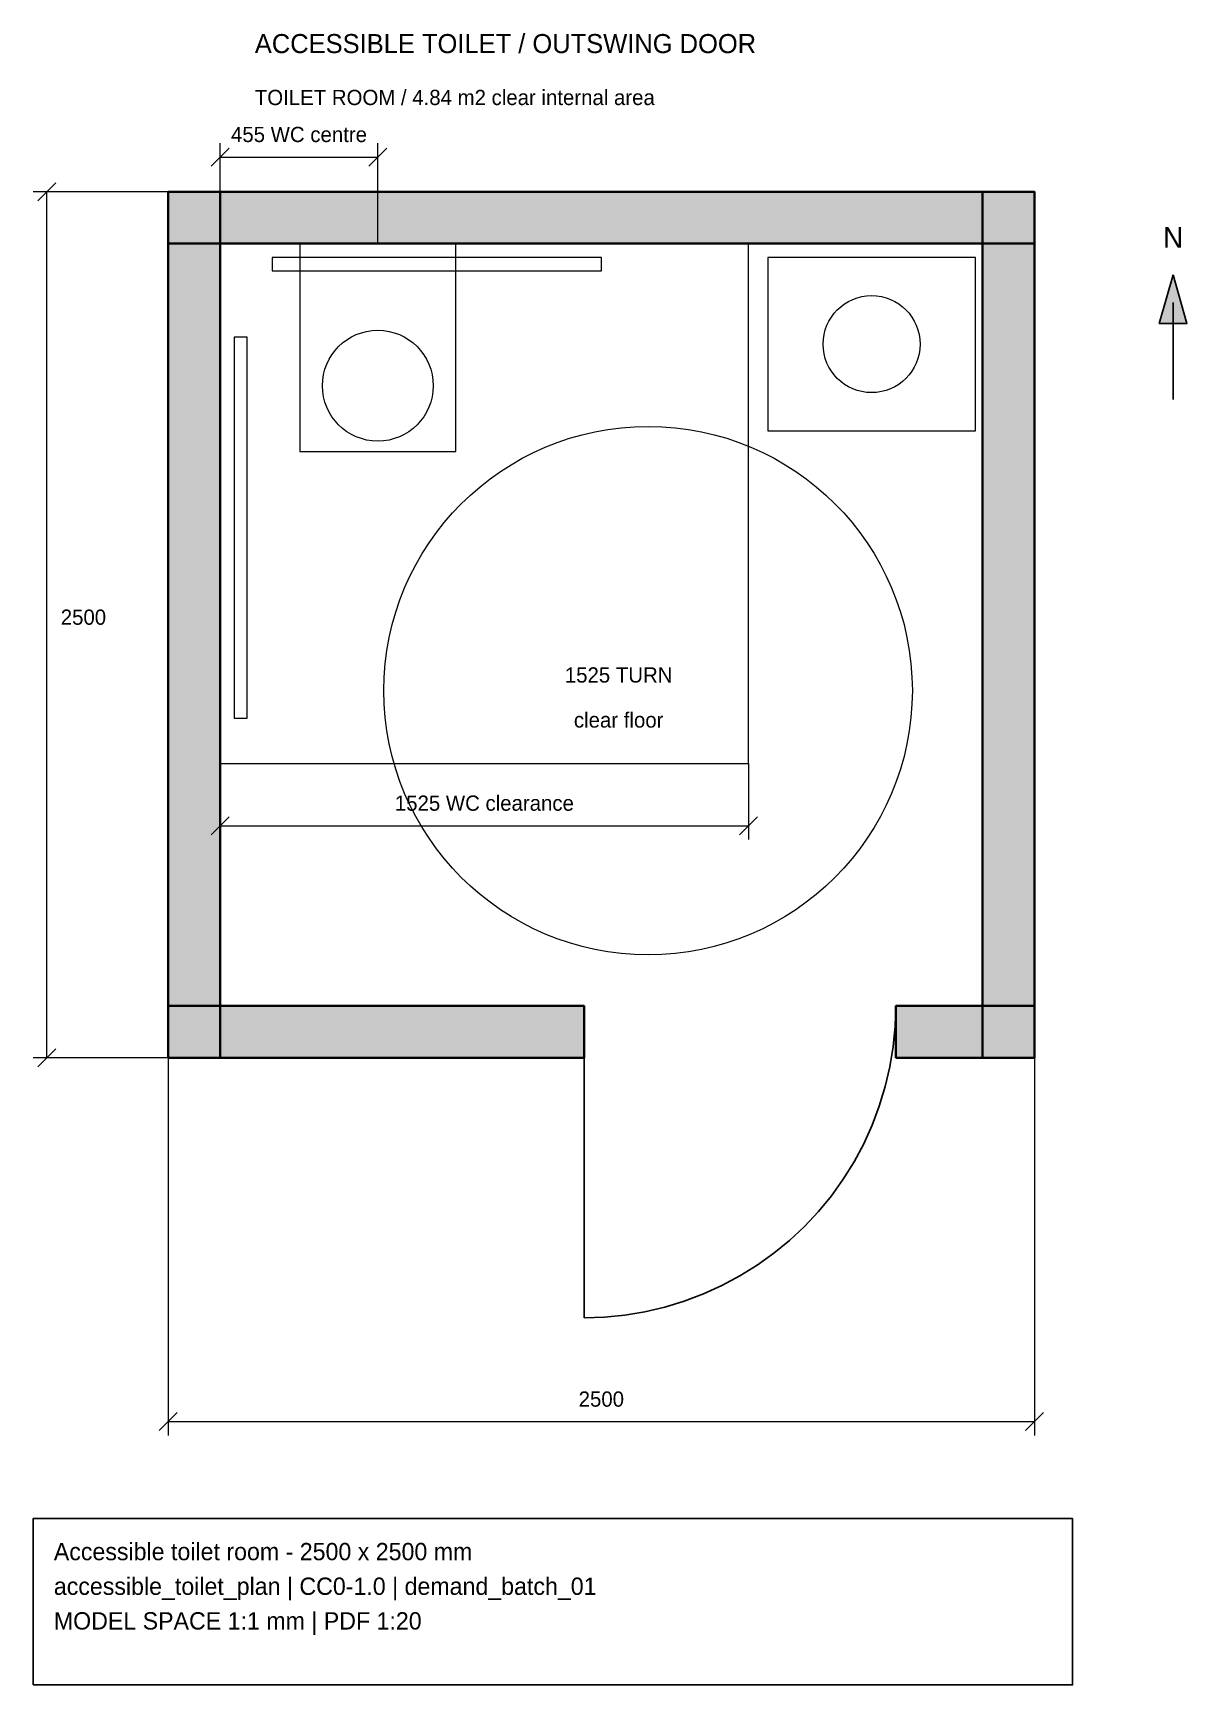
# Model space of a CAD drawing. Header units: millimetres. Extents: x -390 to 2940, y -1810 to 2958.
import ezdxf
from ezdxf.enums import TextEntityAlignment as Align

# ---------------------------------------------------------------- set-up
doc = ezdxf.new("R2010")
doc.units = ezdxf.units.MM
for name, color, linetype, lineweight, true_color in [('DIMENSIONS', 7, 'Continuous', 15, 0x718393), ('DOORS', 7, 'Continuous', 25, 0x6c5039), ('FIXTURES', 7, 'Continuous', 20, 0x587c86), ('TEXT', 7, 'Continuous', 18, 0x243a4d), ('TITLE_BLOCK', 7, 'Continuous', 30, 0x243a4d), ('WALLS', 7, 'Continuous', 40, 0x243a4d)]:
    doc.layers.add(name, color=color, linetype=linetype, lineweight=lineweight, true_color=true_color)

msp = doc.modelspace()

# ---------------------------------------------------------------- hatches: boundary and pattern name
at = {"layer": 'TITLE_BLOCK'}
msp.add_hatch(color=7, dxfattribs=at).paths.add_polyline_path([(2900, 2260), (2860, 2120), (2940, 2120)])
at = {"layer": 'WALLS'}
for points in [[(0, 2350), (2500, 2350), (2500, 2500), (0, 2500)], [(0, 0), (150, 0), (150, 2500), (0, 2500)], [(2350, 0), (2500, 0), (2500, 2500), (2350, 2500)], [(0, 0), (1200, 0), (1200, 150), (0, 150)], [(2100, 0), (2500, 0), (2500, 150), (2100, 150)]]:
    msp.add_hatch(color=7, dxfattribs=at).paths.add_polyline_path(points)

# ---------------------------------------------------------------- linework, layer by layer
at = {"layer": 'DIMENSIONS'}
for p, q in [((124, 2574), (176, 2626)), ((150, 2350), (150, 2640)), ((579, 2574), (631, 2626)), ((605, 2350), (605, 2640)), ((150, 2600), (605, 2600)), ((0, 2500), (-390, 2500)), ((-376, 2474), (-324, 2526)), ((-350, 0), (-350, 2500)), ((150, 850), (150, 630)), ((1675, 850), (1675, 630)), ((124, 644), (176, 696)), ((150, 670), (1675, 670)), ((1649, 644), (1701, 696)), ((0, 0), (-390, 0)), ((-376, -26), (-324, 26)), ((0, 0), (0, -1090)), ((2500, 0), (2500, -1090)), ((-26, -1076), (26, -1024)), ((2474, -1076), (2526, -1024)), ((0, -1050), (2500, -1050))]:
    msp.add_line(p, q, dxfattribs=at)
msp.add_lwpolyline([(150, 850), (1675, 850), (1675, 2350), (150, 2350)], close=True, dxfattribs=at)
msp.add_circle((1385, 1060), 762.5, dxfattribs=at)
at = {"layer": 'DOORS'}
msp.add_line((1200, 150), (1200, -750), dxfattribs=at)
msp.add_lwpolyline([(1200, -750), (1258.9, -748.1), (1317.5, -742.3), (1375.6, -732.7), (1432.9, -719.3), (1489.3, -702.2), (1544.4, -681.5), (1598.1, -657.2), (1650, -629.4), (1700, -598.3), (1747.9, -564), (1793.4, -526.7), (1836.4, -486.4), (1876.7, -443.4), (1914, -397.9), (1948.3, -350), (1979.4, -300), (2007.2, -248.1), (2031.5, -194.4), (2052.2, -139.3), (2069.3, -82.9), (2082.7, -25.6), (2092.3, 32.5), (2098.1, 91.1), (2100, 150)], dxfattribs=at)
at = {"layer": 'FIXTURES'}
for points in [[(380, 1750), (830, 1750), (830, 2350), (380, 2350)], [(300, 2272), (1250, 2272), (1250, 2310), (300, 2310)], [(1730, 1810), (2330, 1810), (2330, 2310), (1730, 2310)], [(190, 980), (228, 980), (228, 2080), (190, 2080)]]:
    msp.add_lwpolyline(points, close=True, dxfattribs=at)
for centre, radius in [((2030, 2060), 140), ((605, 1940), 160)]:
    msp.add_circle(centre, radius, dxfattribs=at)
at = {"layer": 'TITLE_BLOCK'}
msp.add_line((2900, 1900), (2900, 2180), dxfattribs=at)
for points in [[(2900, 2260), (2860, 2120), (2940, 2120)], [(-390, -1810), (2610, -1810), (2610, -1330), (-390, -1330)]]:
    msp.add_lwpolyline(points, close=True, dxfattribs=at)
at = {"layer": 'WALLS'}
for points in [[(0, 2350), (2500, 2350), (2500, 2500), (0, 2500)], [(0, 0), (150, 0), (150, 2500), (0, 2500)], [(2350, 0), (2500, 0), (2500, 2500), (2350, 2500)], [(0, 0), (1200, 0), (1200, 150), (0, 150)], [(2100, 0), (2500, 0), (2500, 150), (2100, 150)]]:
    msp.add_lwpolyline(points, close=True, dxfattribs=at)

# ---------------------------------------------------------------- texts
at = {"layer": 'DIMENSIONS'}
for s, p in [('455 WC centre', (377.5, 2630)), ('1525 WC clearance', (912.5, 700)), ('2500', (1250, -1020))]:
    msp.add_text(s, height=44, dxfattribs=at).set_placement(p, align=Align.BOTTOM_CENTER)
msp.add_text('2500', height=44, dxfattribs=at).set_placement((-310, 1250))
at = {"layer": 'TEXT'}
for s, height, p in [('ACCESSIBLE TOILET / OUTSWING DOOR', 55, (250, 2900)), ('TOILET ROOM / 4.84 m2 clear internal area', 44, (250, 2750))]:
    msp.add_text(s, height=height, dxfattribs=at).set_placement(p)
for s, height, p in [('N', 60, (2900, 2320)), ('1525 TURN', 44, (1300, 1070)), ('clear floor', 44, (1300, 940))]:
    msp.add_text(s, height=height, dxfattribs=at).set_placement(p, align=Align.BOTTOM_CENTER)
at = {"layer": 'TITLE_BLOCK'}
for s, p in [('Accessible toilet room - 2500 x 2500 mm', (-330, -1450)), ('accessible_toilet_plan | CC0-1.0 | demand_batch_01', (-330, -1550)), ('MODEL SPACE 1:1 mm | PDF 1:20', (-330, -1650))]:
    msp.add_text(s, height=50, dxfattribs=at).set_placement(p)

doc.saveas('drawing.dxf')
